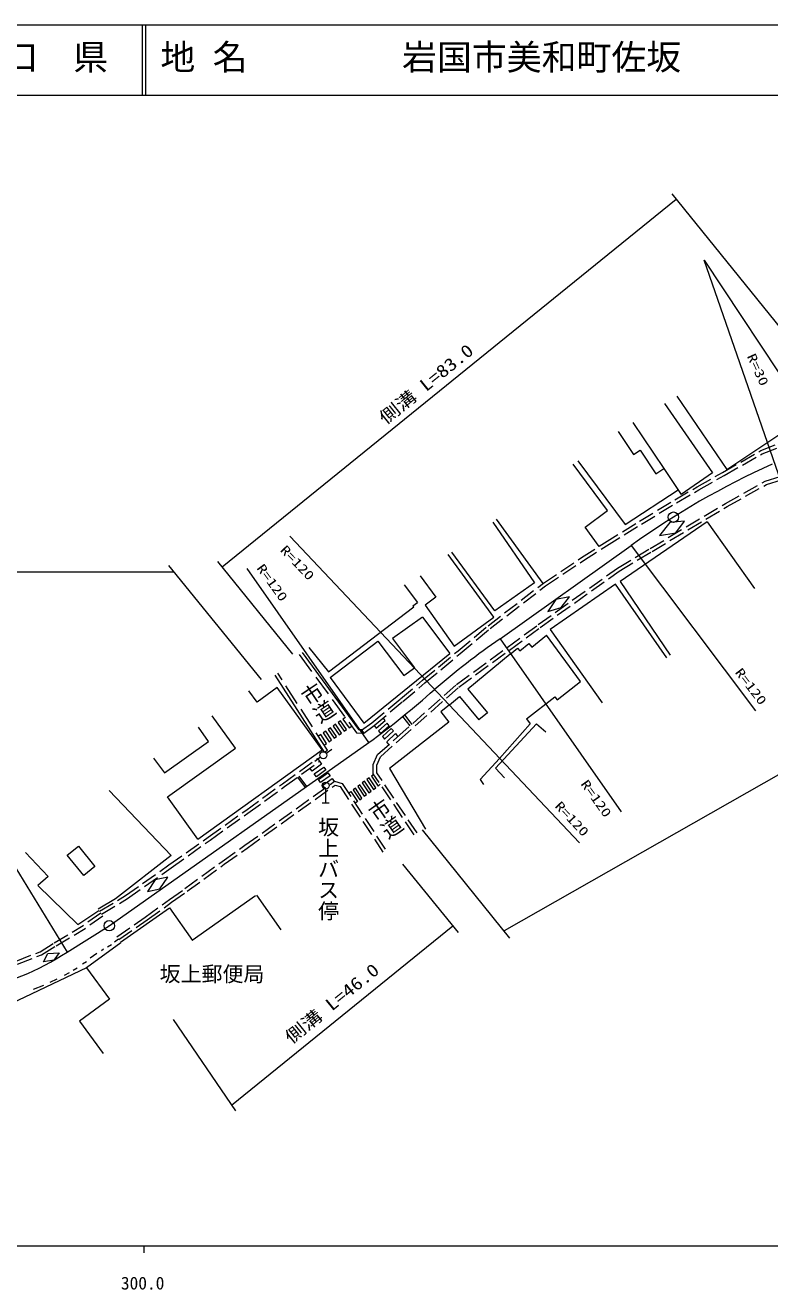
# Model space of a CAD drawing. Units: millimetres, scale not verified. Extents: x 40000 to 680000, y 20000 to 380000.
# Drawn here: x 351020 to 457711, y 198715 to 380000 of the extents above; entities that cross this region are included whole.
import ezdxf
from ezdxf.enums import TextEntityAlignment as Align

# ---------------------------------------------------------------- set-up
doc = ezdxf.new("R2010")
doc.units = ezdxf.units.MM
doc.header["$LTSCALE"] = 1000
doc.linetypes.add('USER2', pattern=[3, 2.25, -0.75])
doc.linetypes.add('USER3', pattern=[4, 3, -1])
for name, color, linetype, lineweight in [('M-BGD', 7, 'Continuous', 13), ('M-BMK', 2, 'Continuous', 13), ('M-BMK-SRVR', 3, 'Continuous', 13), ('M-STR-HTXT', 7, 'Continuous', 13), ('M-TTL', 2, 'Continuous', 13), ('M-TTL-BAND', 7, 'Continuous', 13), ('M-TTL-LINE', 7, 'Continuous', 13), ('M-TTL-TXT', 7, 'Continuous', 13)]:
    doc.layers.add(name, color=color, linetype=linetype, lineweight=lineweight)
doc.layers.add('M-BGD-HTXT', color=7, linetype='Continuous')
doc.styles.add('@ＭＳ ゴシック', font='')
doc.styles.add('ＭＳ ゴシック', font='')
doc.styles.get('@ＭＳ ゴシック').set_extended_font_data('@MS Gothic')
doc.styles.get('ＭＳ ゴシック').set_extended_font_data('MS Gothic')

msp = doc.modelspace()

# ---------------------------------------------------------------- linework, layer by layer
at = {"layer": 'M-BGD'}
for p, q in [((467986, 289618), (448305, 346346)), ((448305, 346346), (465343, 320596)), ((444387, 326832), (451590, 316323)), ((442648, 325751), (449491, 315822)), ((438090, 323040), (442540, 316444)), ((435969, 321741), (438189, 318452)), ((451590, 316323), (460881, 322525)), ((438189, 318452), (439139, 319076)), ((439139, 319076), (441412, 315708)), ((430195, 317544), (436973, 308408)), ((434475, 310417), (429521, 317095)), ((441412, 315708), (442540, 316444)), ((442540, 316444), (445029, 312748)), ((449491, 315822), (445029, 312748)), ((436973, 308408), (444599, 313386)), ((431276, 308044), (434475, 310417)), ((418048, 308772), (423998, 300081)), ((425243, 299990), (418571, 309195)), ((448769, 308811), (436294, 300233)), ((443384, 308698), (441927, 306864)), ((443384, 308698), (441927, 306864)), ((445512, 308896), (443384, 308698)), ((444252, 307222), (445512, 308896)), ((448769, 308811), (455513, 299236)), ((388943, 306774), (430433, 262804)), ((433251, 305293), (431263, 308035)), ((441927, 306864), (444252, 307222)), ((437863, 305426), (455657, 281703)), ((418183, 295154), (411623, 304104)), ((418336, 296040), (412151, 304478)), ((400279, 277170), (382796, 302123)), ((407605, 301076), (409858, 298001)), ((405323, 299786), (407218, 297239)), ((423998, 300081), (418336, 296040)), ((435595, 299885), (426246, 293373)), ((442970, 289298), (435595, 299885)), ((436294, 300233), (443431, 289671)), ((409858, 298001), (408308, 296854)), ((427053, 297653), (425913, 295966)), ((429021, 298047), (427053, 297653)), ((429021, 298047), (427053, 297653)), ((427840, 296547), (429021, 298047)), ((394481, 287291), (406697, 296608)), ((406581, 296765), (407218, 297239)), ((406697, 296608), (406581, 296765)), ((408308, 296854), (412508, 290994)), ((425913, 295966), (427840, 296547)), ((407962, 295149), (403633, 292090)), ((407962, 295149), (411853, 289920)), ((412508, 290994), (418183, 295154)), ((403633, 292090), (406779, 287862)), ((419060, 292052), (436437, 267229)), ((423629, 290849), (425735, 292554)), ((430575, 285905), (425735, 292554)), ((426246, 293373), (433687, 282869)), ((390690, 290073), (398761, 279049)), ((391647, 290790), (394481, 287291)), ((394694, 286481), (401568, 291723)), ((401568, 291723), (405260, 286760)), ((420515, 289852), (421567, 290704)), ((421567, 290704), (421887, 290309)), ((421887, 290309), (423203, 291375)), ((423203, 291375), (423629, 290849)), ((399548, 279956), (411853, 289920)), ((420515, 289852), (414449, 284831)), ((393902, 275780), (386815, 286818)), ((394694, 286481), (399548, 279956)), ((405260, 286760), (406779, 287862)), ((387142, 285052), (384248, 282972)), ((393572, 276106), (387142, 285052)), ((414449, 284831), (417256, 281439)), ((427231, 283306), (430575, 285905)), ((384245, 282970), (383073, 284601)), ((411817, 282565), (413252, 283753)), ((413252, 283753), (416005, 280426)), ((422846, 280543), (426911, 283701)), ((426911, 283701), (427231, 283306)), ((405366, 281115), (406396, 279766)), ((411817, 282565), (410554, 281568)), ((410554, 281568), (411712, 280102)), ((417256, 281439), (416005, 280426)), ((377297, 277298), (375830, 279378)), ((381129, 276355), (377800, 280987)), ((394784, 279289), (394433, 279045)), ((395645, 278028), (394784, 279289)), ((395488, 279777), (395136, 279533)), ((395136, 279533), (396003, 278277)), ((396362, 278525), (395488, 279777)), ((396191, 280265), (395840, 280021)), ((395840, 280021), (396721, 278774)), ((397079, 279023), (396191, 280265)), ((396895, 280753), (396543, 280509)), ((396543, 280509), (397438, 279272)), ((397438, 279272), (397797, 279520)), ((401019, 279620), (401320, 279227)), ((401320, 279227), (402614, 280335)), ((402903, 279957), (401621, 278833)), ((401922, 278439), (403192, 279579)), ((403480, 279201), (402224, 278045)), ((402614, 280335), (402326, 280713)), ((403192, 279579), (402903, 279957)), ((411712, 280102), (403197, 273432)), ((403769, 278823), (403480, 279201)), ((405103, 280905), (406144, 279542)), ((418406, 273500), (424277, 279824)), ((423377, 279859), (419003, 274900)), ((422846, 280543), (423377, 279859)), ((424277, 279824), (425624, 278719)), ((393378, 278314), (393026, 278070)), ((394210, 277033), (393378, 278314)), ((394081, 278801), (393729, 278557)), ((393729, 278557), (394569, 277282)), ((394927, 277530), (394081, 278801)), ((394433, 279045), (395286, 277779)), ((394569, 277282), (394927, 277530)), ((395286, 277779), (395645, 278028)), ((396003, 278277), (396362, 278525)), ((396721, 278774), (397079, 279023)), ((398761, 279049), (399364, 279022)), ((399221, 278917), (399518, 278514)), ((401621, 278833), (401922, 278439)), ((402224, 278045), (402525, 277651)), ((402525, 277651), (403769, 278823)), ((402826, 277257), (404058, 278444)), ((404058, 278444), (404402, 277998)), ((404347, 278066), (404402, 277998)), ((370989, 272844), (377297, 277298)), ((371404, 269366), (381125, 276353)), ((375760, 263305), (393572, 276106)), ((393851, 276784), (394210, 277033)), ((393902, 275780), (394322, 276050)), ((394145, 275640), (394956, 276225)), ((403127, 276864), (402826, 277257)), ((369404, 274937), (370989, 272844)), ((393495, 274069), (392125, 273080)), ((393334, 275055), (392524, 274468)), ((392901, 274888), (393194, 274483)), ((393194, 274483), (393495, 274069)), ((419003, 274900), (416218, 271883)), ((390033, 272197), (391133, 270716)), ((390241, 272348), (391344, 270864)), ((392125, 273080), (391820, 273490)), ((392429, 272670), (393796, 273655)), ((392734, 272260), (392429, 272670)), ((394097, 273242), (392734, 272260)), ((393038, 271851), (394398, 272828)), ((394699, 272414), (393343, 271441)), ((393647, 271031), (395000, 272000)), ((393796, 273655), (394097, 273242)), ((394398, 272828), (394699, 272414)), ((395000, 272000), (395301, 271586)), ((400297, 272104), (399970, 271859)), ((401244, 270686), (400297, 272104)), ((400951, 272594), (400624, 272349)), ((400624, 272349), (401572, 270932)), ((403197, 273432), (408366, 264762)), ((418406, 273500), (419702, 272099)), ((363018, 270311), (371907, 260948)), ((393343, 271441), (393038, 271851)), ((393952, 270621), (393647, 271031)), ((394069, 270494), (394069, 268521)), ((397354, 269898), (397681, 270143)), ((397681, 270143), (398615, 268716)), ((398335, 270633), (398008, 270388)), ((398008, 270388), (398944, 268963)), ((399272, 269209), (398335, 270633)), ((398989, 271123), (398662, 270878)), ((398662, 270878), (399601, 269455)), ((399930, 269701), (398989, 271123)), ((399643, 271614), (399316, 271369)), ((399316, 271369), (400258, 269947)), ((400587, 270194), (399643, 271614)), ((399970, 271859), (400915, 270440)), ((400258, 269947), (400587, 270194)), ((400915, 270440), (401244, 270686)), ((401572, 270932), (401901, 271178)), ((416218, 271883), (416685, 271172)), ((375760, 263305), (371404, 269366)), ((393559, 268521), (394572, 268521)), ((398615, 268716), (398287, 268470)), ((398944, 268963), (399272, 269209)), ((399601, 269455), (399930, 269701)), ((345066, 266635), (357009, 247114)), ((351045, 261381), (354295, 257975)), ((357044, 261005), (358623, 262284)), ((358623, 262284), (360967, 259389)), ((359388, 258111), (357044, 261005)), ((360967, 259389), (359388, 258111)), ((371907, 260948), (363970, 254740)), ((354295, 257975), (352810, 256659)), ((369634, 257484), (368539, 255825)), ((371462, 257865), (369634, 257484)), ((370322, 256179), (371462, 257865)), ((352810, 256659), (358555, 251074)), ((368539, 255825), (370322, 256179)), ((363970, 254740), (361467, 253257)), ((374943, 248831), (384037, 255211)), ((384138, 255282), (387623, 250315)), ((358555, 251074), (361571, 253067)), ((364642, 248529), (371688, 253471)), ((371688, 253471), (374974, 248787)), ((364710, 248464), (359785, 244849)), ((364710, 248464), (359785, 244849)), ((364371, 248962), (363825, 248560)), ((364371, 248962), (363825, 248560)), ((353633, 245743), (354242, 246935)), ((353633, 245743), (354242, 246935)), ((354242, 246935), (355884, 247028)), ((354242, 246935), (355884, 247028)), ((355884, 247028), (355118, 245985)), ((355884, 247028), (355118, 245985)), ((361259, 246895), (360307, 246269)), ((361259, 246895), (360307, 246269)), ((362210, 247521), (361921, 247308)), ((362210, 247521), (361921, 247308)), ((362814, 247881), (363379, 248218)), ((362814, 247881), (363379, 248218)), ((359785, 244849), (344241, 237495)), ((359785, 244849), (344241, 237495)), ((355118, 245985), (353633, 245743)), ((355118, 245985), (353633, 245743)), ((358461, 244837), (357895, 244495)), ((358461, 244837), (357895, 244495)), ((359791, 245714), (359225, 245371)), ((359791, 245714), (359225, 245371)), ((359785, 244849), (363082, 240357)), ((355562, 243223), (354551, 242777)), ((355562, 243223), (354551, 242777)), ((357330, 244153), (356584, 243752)), ((357330, 244153), (356584, 243752)), ((353625, 242318), (352171, 241769)), ((353625, 242318), (352171, 241769)), ((363078, 240362), (358791, 237216)), ((358792, 237216), (362200, 232573))]:
    msp.add_line(p, q, dxfattribs=at)
at = {"layer": 'M-BGD', "linetype": 'USER2'}
for p, q in [((456424, 319014), (459129, 320087)), ((456641, 318562), (459279, 319608)), ((450951, 315896), (456424, 319014)), ((451198, 315461), (456641, 318562)), ((447300, 313811), (450951, 315896)), ((447548, 313377), (451198, 315461)), ((457062, 314623), (462188, 316260)), ((457262, 314162), (462369, 315793)), ((444091, 311977), (447300, 313811)), ((451384, 311455), (457062, 314623)), ((451634, 311022), (457262, 314162)), ((439064, 308888), (444091, 311977)), ((444346, 311547), (447548, 313377)), ((439326, 308462), (444346, 311547)), ((440587, 305000), (451384, 311455)), ((440843, 304571), (451634, 311022)), ((434040, 305801), (439064, 308888)), ((434306, 305378), (439326, 308462)), ((430742, 303676), (434040, 305801)), ((431013, 303256), (434306, 305378)), ((435878, 302171), (440587, 305000)), ((436152, 301753), (440843, 304571)), ((425282, 300020), (430742, 303676)), ((425574, 299614), (431013, 303256)), ((424536, 294077), (435878, 302171)), ((424829, 293672), (436152, 301753)), ((417337, 293914), (425282, 300020)), ((417650, 293524), (425574, 299614)), ((412836, 285477), (424536, 294077)), ((413040, 290325), (417337, 293914)), ((413151, 285088), (424829, 293672)), ((413360, 289941), (417650, 293524)), ((410261, 287966), (413040, 290325)), ((410584, 287585), (413360, 289941)), ((407966, 286108), (410261, 287966)), ((408281, 285720), (410584, 287585)), ((404322, 277927), (412836, 285477)), ((404654, 277553), (413151, 285088)), ((404788, 283425), (407966, 286108)), ((405111, 283043), (408281, 285720)), ((400710, 280014), (404788, 283425)), ((401019, 279620), (405111, 283043)), ((399221, 278917), (400710, 280014)), ((399518, 278514), (401019, 279620)), ((401520, 275433), (404322, 277927)), ((401931, 275130), (404654, 277553)), ((387886, 271262), (392901, 274888)), ((388179, 270857), (393194, 274483)), ((400882, 274031), (401520, 275433)), ((400890, 272686), (400882, 274031)), ((401383, 273924), (401931, 275130)), ((401389, 272839), (401383, 273924)), ((406751, 263948), (400890, 272686)), ((407166, 264226), (401389, 272839)), ((382505, 262438), (395326, 271604)), ((382604, 267421), (387886, 271262)), ((382796, 262032), (395423, 271059)), ((382898, 267017), (388179, 270857)), ((395326, 271604), (396440, 271295)), ((395423, 271059), (396125, 270864)), ((396125, 270864), (402503, 261104)), ((396440, 271295), (402922, 261378)), ((377211, 263598), (382604, 267421)), ((377500, 263190), (382898, 267017)), ((371613, 259611), (377211, 263598)), ((371903, 259203), (377500, 263190)), ((379255, 260133), (382505, 262438)), ((379544, 259725), (382796, 262032)), ((365388, 255221), (371613, 259611)), ((373904, 256236), (379255, 260133)), ((374198, 255832), (379544, 259725)), ((365662, 254803), (371903, 259203)), ((371696, 254666), (373904, 256236)), ((371986, 254258), (374198, 255832)), ((361675, 252973), (365388, 255221)), ((361934, 252545), (365662, 254803)), ((368179, 252145), (371696, 254666)), ((368470, 251738), (371986, 254258)), ((361836, 252679), (359308, 250911)), ((362117, 252266), (359579, 250491)), ((364154, 249321), (368179, 252145)), ((355177, 248465), (359308, 250911)), ((355438, 248038), (359579, 250491)), ((364441, 248912), (368470, 251738)), ((353127, 247176), (355177, 248465)), ((349719, 245839), (353127, 247176)), ((349893, 245371), (353354, 246727)), ((353354, 246727), (355438, 248038))]:
    msp.add_line(p, q, dxfattribs=at)
at = {"layer": 'M-BGD', "linetype": 'USER3'}
for p, q in [((390287, 289778), (398499, 278561)), ((394322, 276050), (387236, 287088)), ((398499, 278561), (399518, 278514))]:
    msp.add_line(p, q, dxfattribs=at)
at = {"layer": 'M-BGD'}
for centre, radius in [((393739, 275348), 500), ((394069, 270996), 502), ((363050, 250898), 750), ((363050, 250898), 750), ((363050, 250898), 22.5), ((363050, 250898), 22.5)]:
    msp.add_circle(centre, radius, dxfattribs=at)
at = {"layer": 'M-BMK'}
for p, q in [((419060, 292052), (437863, 305426)), ((363050, 250898), (400279, 277170)), ((357009, 247114), (363050, 250898)), ((357009, 247114), (363050, 250898))]:
    msp.add_line(p, q, dxfattribs=at)
for centre, radius, start, end in [((507701, 207842), 120000, 114.44078, 125.59048), ((487768, 193668), 120000, 124.92932, 130.63293), ((329527, 374093), 120000, 306.12852, 311.87148), ((336626, 277993), 37000, 258.18303, 303.42863), ((336626, 277993), 37000, 258.18303, 303.42863)]:
    msp.add_arc(centre, radius, start, end, dxfattribs=at)
at = {"layer": 'M-BMK-SRVR'}
for centre, radius in [((443905, 309479), 750), ((443905, 309479), 22.5), ((363050, 250898), 750), ((363050, 250898), 22.5)]:
    msp.add_circle(centre, radius, dxfattribs=at)
at = {"layer": 'M-STR-HTXT'}
for p, q in [((443676, 355829), (460266, 335341)), ((379231, 302355), (444305, 355052)), ((532589, 314492), (419642, 250165)), ((389350, 289859), (378601, 303133)), ((72656, 301631), (372300, 301631)), ((371544, 302565), (384810, 286182)), ((420476, 249135), (407931, 264627)), ((413089, 249915), (405127, 259747)), ((380571, 225162), (412317, 250869)), ((372233, 237433), (381135, 224380))]:
    msp.add_line(p, q, dxfattribs=at)
at = {"layer": 'M-TTL'}
msp.add_line((680000, 380000), (40000, 380000), dxfattribs=at)
at = {"layer": 'M-TTL-BAND'}
for p, q in [((40000, 205000), (579000, 205000)), ((368000, 205000), (368000, 204000))]:
    msp.add_line(p, q, dxfattribs=at)
at = {"layer": 'M-TTL-LINE'}
for p, q in [((367750, 380000), (367750, 370000)), ((368250, 380000), (368250, 370000)), ((40000, 370000), (680000, 370000))]:
    msp.add_line(p, q, dxfattribs=at)

# ---------------------------------------------------------------- texts
at = {"layer": 'M-BGD', "style": 'ＭＳ ゴシック', "width": 1.35}
for s, rotation, p in [('R=30', 294.4, (454058, 332403)), ('R=120', 313.5, (387166, 304411)), ('R=120', 305.7, (383789, 301938)), ('R=120', 307.5, (452342, 286965)), ('R=120', 305.3, (430231, 270999)), ('R=120', 313.3, (426522, 267706))]:
    msp.add_text(s, height=1320, rotation=rotation, dxfattribs=at).set_placement(p, align=Align.BOTTOM_LEFT)
at = {"layer": 'M-BGD', "style": '@ＭＳ ゴシック'}
msp.add_text('坂上バス停', height=2199, rotation=270, dxfattribs=at).set_placement((392688, 266548), align=Align.BOTTOM_LEFT)
at = {"layer": 'M-BGD', "style": 'ＭＳ ゴシック'}
msp.add_text('坂上郵便局', height=2199, dxfattribs=at).set_placement((370286, 242218), align=Align.BOTTOM_LEFT)
at = {"layer": 'M-BGD-HTXT', "style": '@ＭＳ ゴシック'}
for rotation, p in [(303.9, (389859, 284361)), (305.1, (399496, 267695))]:
    msp.add_text('市道', height=2199, rotation=rotation, dxfattribs=at).set_placement(p, align=Align.BOTTOM_LEFT)
at = {"layer": 'M-STR-HTXT', "style": 'ＭＳ ゴシック', "width": 1.2}
for s, p in [('側溝 L=83.0', (402990, 322242)), ('側溝 L=46.0', (389478, 233431))]:
    msp.add_text(s, height=1833, rotation=39, dxfattribs=at).set_placement(p, align=Align.BOTTOM_LEFT)
at = {"layer": 'M-TTL-BAND', "style": 'ＭＳ ゴシック'}
msp.add_text('300.0', height=1833, dxfattribs=at).set_placement((364719, 198195), align=Align.BOTTOM_LEFT)
at = {"layer": 'M-TTL-TXT', "style": 'ＭＳ ゴシック'}
for s, p in [('山\u3000口\u3000県', (337875, 372500)), ('地 名', (370380, 372500)), ('岩国市美和町佐坂', (405024, 372500))]:
    msp.add_text(s, height=3666, dxfattribs=at).set_placement(p, align=Align.BOTTOM_LEFT)

doc.saveas('drawing.dxf')
